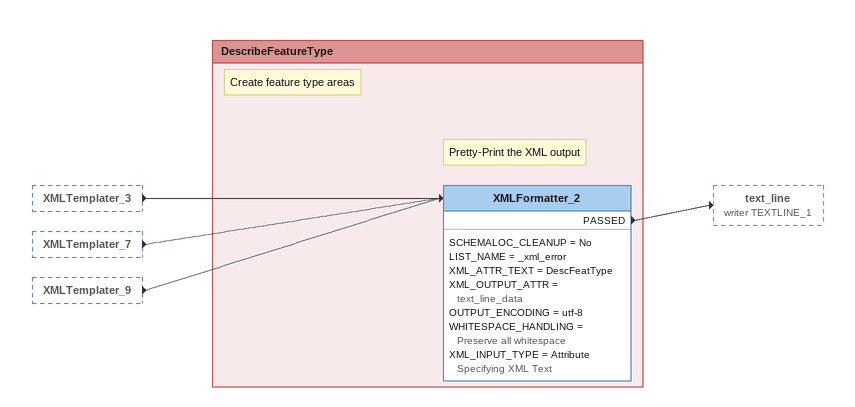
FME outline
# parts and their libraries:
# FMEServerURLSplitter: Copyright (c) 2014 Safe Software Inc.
XMLTemplater_3 [outside]
    -> XMLFormatter_2
XMLTemplater_7 [outside]
    -> XMLFormatter_2
XMLTemplater_9 [outside]
    -> XMLFormatter_2

Bookmark: DescribeFeatureType
Note: Create feature type areas
Note: Pretty-Print the XML output
XMLFormatter_2
    SCHEMALOC_CLEANUP = No
    LIST_NAME = _xml_error
    XML_ATTR_TEXT = DescFeatType
    XML_OUTPUT_ATTR = text_line_data
    OUTPUT_ENCODING = utf-8
    WHITESPACE_HANDLING = Preserve all whitespace
    XML_INPUT_TYPE = Attribute Specifying XML Text
    PASSED -> text_line (writer TEXTLINE_1)
